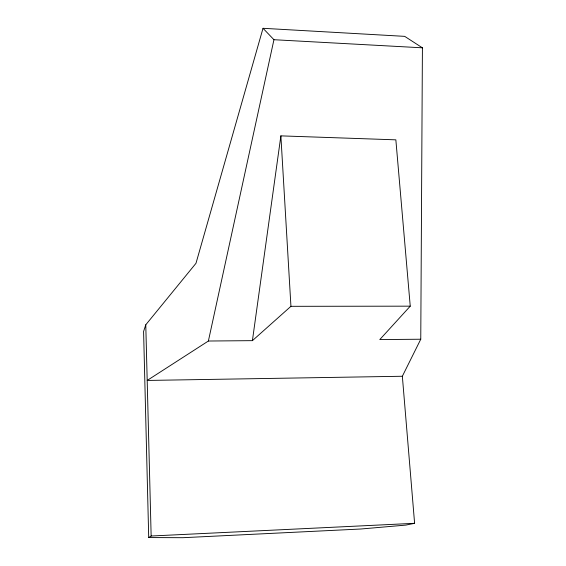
<?xml version="1.0" encoding="UTF-8"?>
<svg xmlns="http://www.w3.org/2000/svg" width="566" height="566" viewBox="0 0 566 566"><rect width="100%" height="100%" fill="white"/><g stroke="black" fill="none" stroke-linecap="round" stroke-linejoin="round"><path stroke-width="0.85" d="M420.764 339.225L422.413 47.82L404.69 36.358L263.02 28.3L195.985 263.296L145.773 324.799L143.587 331.471L148.716 537.566L182.896 537.7L360.846 529.005L405.879 525.092L414.602 523.309L402.348 376.256L420.764 339.225L379.793 339.572L410.244 306.164L395.853 139.837L280.877 135.868L252.408 340.654L208.387 341.022L147.188 380.444L402.348 376.256M208.387 341.022L273.944 39.712L263.02 28.3M252.408 340.654L290.938 306.319L410.244 306.164M148.716 537.566L151.15 536.016L414.602 523.309M273.944 39.712L422.413 47.82M280.877 135.868L290.938 306.319M145.773 324.799L151.15 536.016"/></g></svg>
